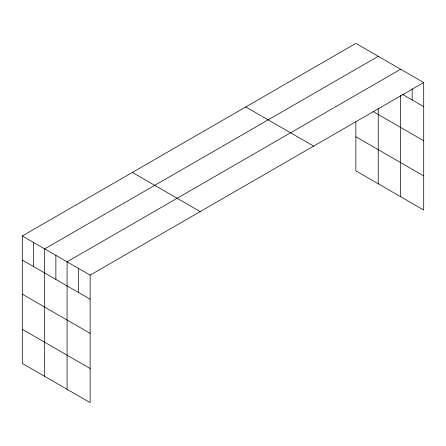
<?xml version="1.0" encoding="UTF-8"?>
<svg xmlns="http://www.w3.org/2000/svg" width="446" height="446" viewBox="0 0 446 446"><rect width="100%" height="100%" fill="white"/><g stroke="black" fill="none" stroke-linecap="round" stroke-linejoin="round"><path stroke-width="0.67" d="M423.7 82.56L90.137 275.137L90.137 402.61L22.3 363.44L22.3 235.973L355.863 43.39L423.7 82.56L423.7 210.027L355.863 170.863L355.863 121.87M378.247 56.319L44.684 248.896L44.684 376.368M400.636 69.242L67.073 261.824L67.073 389.291M402.364 94.312L423.7 106.627M372.945 111.45L423.7 140.752M355.863 136.738L423.7 175.908M245.785 106.945L313.622 146.11M132.378 172.424L200.215 211.588M22.3 235.973L90.137 275.137M22.3 260.046L90.137 299.21M22.3 294.165L90.137 333.329M22.3 329.321L90.137 368.485M412.165 88.966L412.165 99.971M400.636 95.36L400.636 196.708M378.247 108.367L378.247 183.785M78.608 268.481L78.608 292.554M55.878 255.357L55.878 279.43M33.495 242.434L33.495 266.507"/></g></svg>
